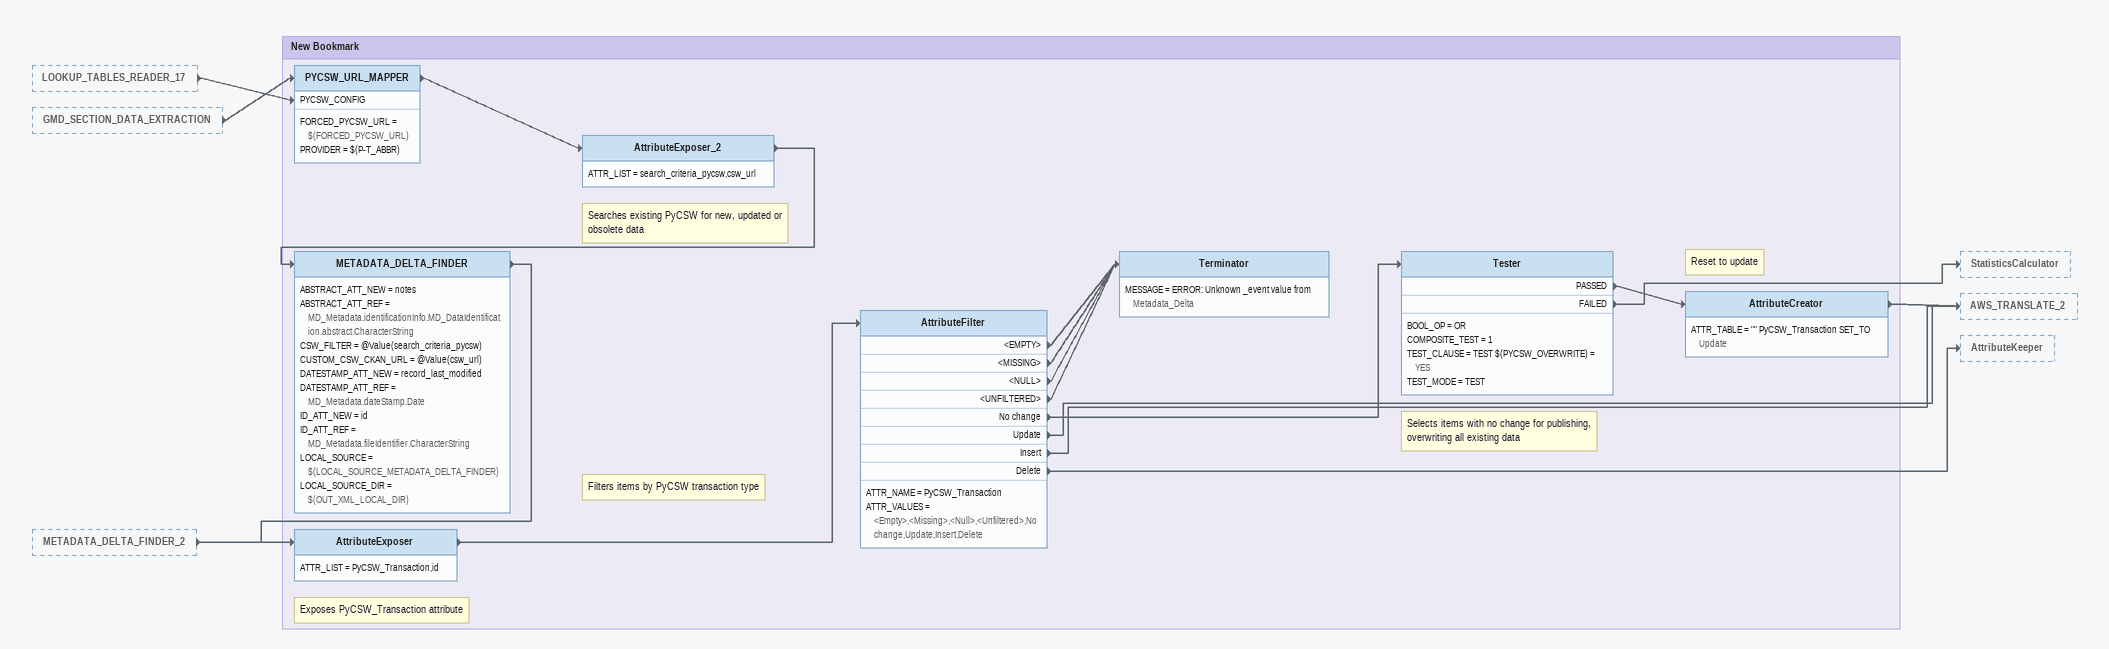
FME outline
LOOKUP_TABLES_READER_17 [outside]
    -> PYCSW_URL_MAPPER [PYCSW_CONFIG]
GMD_SECTION_DATA_EXTRACTION [outside]
    -> PYCSW_URL_MAPPER
METADATA_DELTA_FINDER_2 [outside]
    -> AttributeExposer

Bookmark: New Bookmark
PYCSW_URL_MAPPER
    FORCED_PYCSW_URL = $(FORCED_PYCSW_URL)
    PROVIDER = $(P-T_ABBR)
    -> AttributeExposer_2
AttributeExposer_2
    ATTR_LIST = search_criteria_pycsw,csw_url
    -> METADATA_DELTA_FINDER
Note: Searches existing PyCSW for new, updated or obsolete data
METADATA_DELTA_FINDER
    ABSTRACT_ATT_NEW = notes
    ABSTRACT_ATT_REF = MD_Metadata.identificationInfo.MD_DataIdentification.abstract.CharacterString
    CSW_FILTER = @Value(search_criteria_pycsw)
    CUSTOM_CSW_CKAN_URL = @Value(csw_url)
    DATESTAMP_ATT_NEW = record_last_modified
    DATESTAMP_ATT_REF = MD_Metadata.dateStamp.Date
    ID_ATT_NEW = id
    ID_ATT_REF = MD_Metadata.fileIdentifier.CharacterString
    LOCAL_SOURCE = $(LOCAL_SOURCE_METADATA_DELTA_FINDER)
    LOCAL_SOURCE_DIR = $(OUT_XML_LOCAL_DIR)
    -> AttributeExposer
Note: Exposes PyCSW_Transaction attribute
AttributeExposer
    ATTR_LIST = PyCSW_Transaction,id
    -> AttributeFilter
Note: Filters items by PyCSW transaction type
AttributeFilter
    ATTR_NAME = PyCSW_Transaction
    ATTR_VALUES = <Empty>,<Missing>,<Null>,<Unfiltered>,No change,Update,Insert,Delete
    <EMPTY> -> Terminator
    <MISSING> -> Terminator
    <NULL> -> Terminator
    <UNFILTERED> -> Terminator
    No change -> Tester
    Update -> AWS_TRANSLATE_2
    Insert -> AWS_TRANSLATE_2
    Delete -> AttributeKeeper
Terminator
    MESSAGE = ERROR: Unknown _event value from Metadata_Delta
Note: Selects items with no change for publishing, overwriting all existing data
Tester
    BOOL_OP = OR
    COMPOSITE_TEST = 1
    TEST_CLAUSE = TEST $(PYCSW_OVERWRITE) = YES
    TEST_MODE = TEST
    PASSED -> AttributeCreator
    FAILED -> StatisticsCalculator
Note: Reset to update
AttributeCreator
    ATTR_TABLE = "" PyCSW_Transaction SET_TO Update
    -> AWS_TRANSLATE_2
